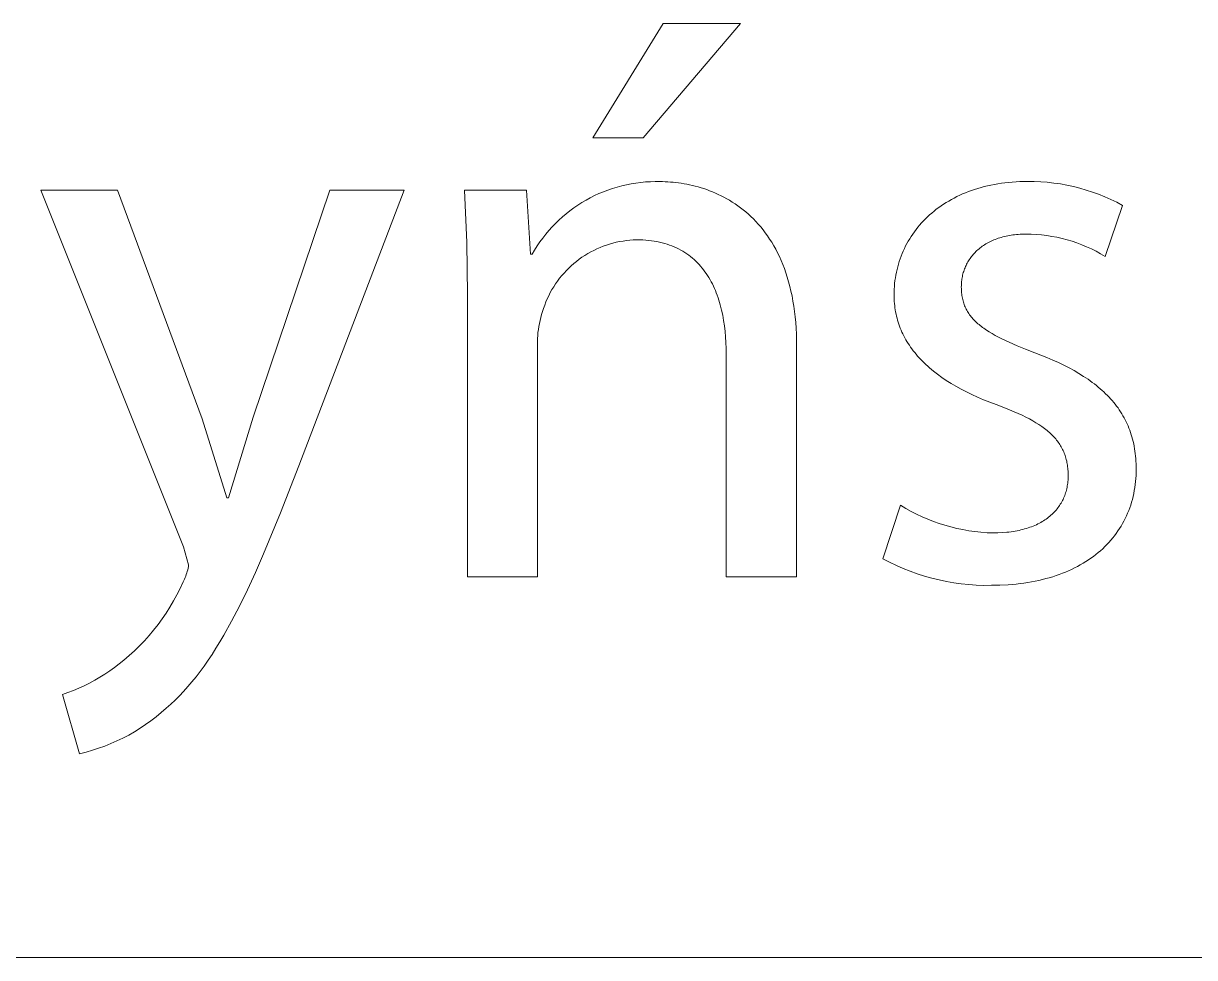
# Model space of a CAD drawing. Header units: millimetres. Extents: x -987 to 2591, y -102 to 2398.
# Drawn here: x 2066.8 to 2119.3, y -101.8 to -59.9 of the extents above; entities that cross this region are included whole.
import ezdxf

# ---------------------------------------------------------------- set-up
doc = ezdxf.new("R2010")
doc.units = ezdxf.units.MM
doc.header["$MEASUREMENT"] = 0
doc.layers.add('Domyślny', color=7, linetype='Continuous', true_color=0x000000)

msp = doc.modelspace()

# ---------------------------------------------------------------- linework, layer by layer
at = {"layer": 'Domyślny', "color": 18, "lineweight": 15, "true_color": 0x000000}
for p, q in [((2092.368, -65.061), (2095.525, -59.938)), ((2098.992, -59.938), (2094.632, -65.061)), ((2095.525, -59.938), (2098.992, -59.938)), ((2094.632, -65.061), (2092.368, -65.061)), ((2093.667, -67.216), (2093.878, -67.167)), ((2093.878, -67.167), (2094.09, -67.125)), ((2094.09, -67.125), (2094.304, -67.09)), ((2094.304, -67.09), (2094.518, -67.063)), ((2094.518, -67.063), (2094.734, -67.043)), ((2094.734, -67.043), (2094.95, -67.03)), ((2094.95, -67.03), (2095.166, -67.025)), ((2095.166, -67.025), (2095.383, -67.027)), ((2095.383, -67.027), (2095.496, -67.028)), ((2095.496, -67.028), (2095.611, -67.031)), ((2095.611, -67.031), (2095.728, -67.037)), ((2095.728, -67.037), (2095.846, -67.045)), ((2095.846, -67.045), (2095.966, -67.055)), ((2095.966, -67.055), (2096.087, -67.067)), ((2096.087, -67.067), (2096.21, -67.082)), ((2096.21, -67.082), (2096.333, -67.1)), ((2096.333, -67.1), (2096.458, -67.121)), ((2096.458, -67.121), (2096.583, -67.144)), ((2096.583, -67.144), (2096.71, -67.17)), ((2096.71, -67.17), (2096.837, -67.198)), ((2110.067, -67.216), (2110.218, -67.183)), ((2110.218, -67.183), (2110.371, -67.153)), ((2110.371, -67.153), (2110.527, -67.125)), ((2110.527, -67.125), (2110.685, -67.101)), ((2110.685, -67.101), (2110.845, -67.08)), ((2110.845, -67.08), (2111.008, -67.062)), ((2111.008, -67.062), (2111.173, -67.048)), ((2111.173, -67.048), (2111.34, -67.036)), ((2111.34, -67.036), (2111.509, -67.028)), ((2111.509, -67.028), (2111.681, -67.023)), ((2111.681, -67.023), (2111.854, -67.021)), ((2111.854, -67.021), (2112.151, -67.024)), ((2112.151, -67.024), (2112.447, -67.036)), ((2112.447, -67.036), (2112.742, -67.059)), ((2112.742, -67.059), (2113.037, -67.091)), ((2113.037, -67.091), (2113.33, -67.134)), ((2113.33, -67.134), (2113.622, -67.187)), ((2113.622, -67.187), (2113.912, -67.249)), ((2074.025, -83.397), (2067.627, -67.408)), ((2067.627, -67.408), (2071.058, -67.408)), ((2071.058, -67.408), (2074.859, -77.654)), ((2077.146, -77.583), (2080.589, -67.408)), ((2083.913, -67.408), (2079.195, -79.763)), ((2080.589, -67.408), (2083.913, -67.408)), ((2086.725, -69.754), (2086.614, -67.408)), ((2086.614, -67.408), (2089.402, -67.408)), ((2089.402, -67.408), (2089.581, -70.28)), ((2092.255, -67.753), (2092.448, -67.656)), ((2092.448, -67.656), (2092.645, -67.565)), ((2092.645, -67.565), (2092.844, -67.482)), ((2092.844, -67.482), (2093.047, -67.405)), ((2093.047, -67.405), (2093.251, -67.335)), ((2093.251, -67.335), (2093.458, -67.272)), ((2093.458, -67.272), (2093.667, -67.216)), ((2096.837, -67.198), (2096.964, -67.23)), ((2096.964, -67.23), (2097.093, -67.265)), ((2097.093, -67.265), (2097.221, -67.302)), ((2097.221, -67.302), (2097.35, -67.343)), ((2097.35, -67.343), (2097.478, -67.388)), ((2097.478, -67.388), (2097.607, -67.435)), ((2097.607, -67.435), (2097.736, -67.486)), ((2097.736, -67.486), (2097.864, -67.54)), ((2097.864, -67.54), (2097.992, -67.598)), ((2097.992, -67.598), (2098.119, -67.659)), ((2098.119, -67.659), (2098.246, -67.724)), ((2108.564, -67.763), (2108.688, -67.7)), ((2108.688, -67.7), (2108.815, -67.64)), ((2108.815, -67.64), (2108.944, -67.582)), ((2108.944, -67.582), (2109.076, -67.527)), ((2109.076, -67.527), (2109.21, -67.474)), ((2109.21, -67.474), (2109.347, -67.424)), ((2109.347, -67.424), (2109.486, -67.377)), ((2109.486, -67.377), (2109.627, -67.332)), ((2109.627, -67.332), (2109.771, -67.291)), ((2109.771, -67.291), (2109.918, -67.252)), ((2109.918, -67.252), (2110.067, -67.216)), ((2113.912, -67.249), (2114.199, -67.321)), ((2114.199, -67.321), (2114.484, -67.403)), ((2114.484, -67.403), (2114.766, -67.495)), ((2114.766, -67.495), (2115.044, -67.596)), ((2115.044, -67.596), (2115.319, -67.707)), ((2115.319, -67.707), (2115.59, -67.826)), ((2091.344, -68.333), (2091.518, -68.205)), ((2091.518, -68.205), (2091.696, -68.083)), ((2091.696, -68.083), (2091.879, -67.967)), ((2091.879, -67.967), (2092.065, -67.857)), ((2092.065, -67.857), (2092.255, -67.753)), ((2098.246, -67.724), (2098.372, -67.793)), ((2098.372, -67.793), (2098.498, -67.866)), ((2098.498, -67.866), (2098.622, -67.942)), ((2098.622, -67.942), (2098.746, -68.022)), ((2098.746, -68.022), (2098.868, -68.106)), ((2098.868, -68.106), (2098.989, -68.195)), ((2098.989, -68.195), (2099.108, -68.287)), ((2107.767, -68.269), (2107.873, -68.19)), ((2107.873, -68.19), (2107.982, -68.113)), ((2107.982, -68.113), (2108.093, -68.038)), ((2108.093, -68.038), (2108.207, -67.966)), ((2108.207, -67.966), (2108.323, -67.896)), ((2108.323, -67.896), (2108.442, -67.828)), ((2108.442, -67.828), (2108.564, -67.763)), ((2116.12, -68.093), (2115.333, -70.381)), ((2115.59, -67.826), (2115.857, -67.955)), ((2115.857, -67.955), (2116.12, -68.093)), ((2090.693, -68.903), (2090.848, -68.753)), ((2090.848, -68.753), (2091.009, -68.607)), ((2091.009, -68.607), (2091.174, -68.468)), ((2091.174, -68.468), (2091.344, -68.333)), ((2099.108, -68.287), (2099.226, -68.384)), ((2099.226, -68.384), (2099.342, -68.485)), ((2099.342, -68.485), (2099.457, -68.59)), ((2099.457, -68.59), (2099.57, -68.7)), ((2099.57, -68.7), (2099.68, -68.815)), ((2107.189, -68.788), (2107.278, -68.696)), ((2107.278, -68.696), (2107.371, -68.607)), ((2107.371, -68.607), (2107.466, -68.519)), ((2107.466, -68.519), (2107.564, -68.434)), ((2107.564, -68.434), (2107.664, -68.35)), ((2107.664, -68.35), (2107.767, -68.269)), ((2090.259, -69.386), (2090.398, -69.22)), ((2090.398, -69.22), (2090.543, -69.059)), ((2090.543, -69.059), (2090.693, -68.903)), ((2099.68, -68.815), (2099.789, -68.933)), ((2099.789, -68.933), (2099.895, -69.057)), ((2099.895, -69.057), (2099.999, -69.185)), ((2099.999, -69.185), (2100.101, -69.318)), ((2106.71, -69.376), (2106.783, -69.274)), ((2106.783, -69.274), (2106.858, -69.173)), ((2106.858, -69.173), (2106.937, -69.074)), ((2106.937, -69.074), (2107.018, -68.977)), ((2107.018, -68.977), (2107.102, -68.881)), ((2107.102, -68.881), (2107.189, -68.788)), ((2086.757, -72.102), (2086.725, -69.754)), ((2089.877, -69.91), (2089.998, -69.731)), ((2089.998, -69.731), (2090.126, -69.556)), ((2090.126, -69.556), (2090.259, -69.386)), ((2093.273, -69.784), (2093.125, -69.825)), ((2093.422, -69.747), (2093.273, -69.784)), ((2093.572, -69.716), (2093.422, -69.747)), ((2093.723, -69.689), (2093.572, -69.716)), ((2093.875, -69.668), (2093.723, -69.689)), ((2094.028, -69.652), (2093.875, -69.668)), ((2094.181, -69.642), (2094.028, -69.652)), ((2094.334, -69.636), (2094.181, -69.642)), ((2094.472, -69.638), (2094.334, -69.636)), ((2094.608, -69.643), (2094.472, -69.638)), ((2094.74, -69.651), (2094.608, -69.643)), ((2094.87, -69.663), (2094.74, -69.651)), ((2094.997, -69.678), (2094.87, -69.663)), ((2095.121, -69.696), (2094.997, -69.678)), ((2095.243, -69.718), (2095.121, -69.696)), ((2095.362, -69.742), (2095.243, -69.718)), ((2095.478, -69.77), (2095.362, -69.742)), ((2095.591, -69.8), (2095.478, -69.77)), ((2095.702, -69.834), (2095.591, -69.8)), ((2100.101, -69.318), (2100.2, -69.456)), ((2100.2, -69.456), (2100.296, -69.599)), ((2100.296, -69.599), (2100.39, -69.746)), ((2100.39, -69.746), (2100.481, -69.899)), ((2106.391, -69.912), (2106.449, -69.802)), ((2106.449, -69.802), (2106.51, -69.693)), ((2106.51, -69.693), (2106.574, -69.586)), ((2106.574, -69.586), (2106.64, -69.48)), ((2106.64, -69.48), (2106.71, -69.376)), ((2110.045, -69.788), (2109.989, -69.821)), ((2110.102, -69.756), (2110.045, -69.788)), ((2110.161, -69.726), (2110.102, -69.756)), ((2110.221, -69.697), (2110.161, -69.726)), ((2110.283, -69.668), (2110.221, -69.697)), ((2110.345, -69.641), (2110.283, -69.668)), ((2110.409, -69.616), (2110.345, -69.641)), ((2110.475, -69.591), (2110.409, -69.616)), ((2110.541, -69.568), (2110.475, -69.591)), ((2110.609, -69.546), (2110.541, -69.568)), ((2110.679, -69.525), (2110.609, -69.546)), ((2110.749, -69.506), (2110.679, -69.525)), ((2110.821, -69.488), (2110.749, -69.506)), ((2110.894, -69.471), (2110.821, -69.488)), ((2110.969, -69.455), (2110.894, -69.471)), ((2111.045, -69.441), (2110.969, -69.455)), ((2111.122, -69.429), (2111.045, -69.441)), ((2111.2, -69.417), (2111.122, -69.429)), ((2111.279, -69.408), (2111.2, -69.417)), ((2111.36, -69.399), (2111.279, -69.408)), ((2111.442, -69.392), (2111.36, -69.399)), ((2111.525, -69.387), (2111.442, -69.392)), ((2111.61, -69.383), (2111.525, -69.387)), ((2111.696, -69.381), (2111.61, -69.383)), ((2111.783, -69.38), (2111.696, -69.381)), ((2112.016, -69.384), (2111.783, -69.38)), ((2112.25, -69.396), (2112.016, -69.384)), ((2112.482, -69.416), (2112.25, -69.396)), ((2112.714, -69.444), (2112.482, -69.416)), ((2112.945, -69.48), (2112.714, -69.444)), ((2113.174, -69.523), (2112.945, -69.48)), ((2113.402, -69.575), (2113.174, -69.523)), ((2113.627, -69.634), (2113.402, -69.575)), ((2113.851, -69.702), (2113.627, -69.634)), ((2114.072, -69.777), (2113.851, -69.702)), ((2114.291, -69.859), (2114.072, -69.777)), ((2089.581, -70.28), (2089.652, -70.28)), ((2089.652, -70.28), (2089.761, -70.093)), ((2089.761, -70.093), (2089.877, -69.91)), ((2092.013, -70.334), (2091.885, -70.419)), ((2092.144, -70.254), (2092.013, -70.334)), ((2092.277, -70.179), (2092.144, -70.254)), ((2092.413, -70.108), (2092.277, -70.179)), ((2092.552, -70.041), (2092.413, -70.108)), ((2092.692, -69.98), (2092.552, -70.041)), ((2092.835, -69.924), (2092.692, -69.98)), ((2092.979, -69.872), (2092.835, -69.924)), ((2093.125, -69.825), (2092.979, -69.872)), ((2095.811, -69.87), (2095.702, -69.834)), ((2095.916, -69.91), (2095.811, -69.87)), ((2096.019, -69.952), (2095.916, -69.91)), ((2096.12, -69.997), (2096.019, -69.952)), ((2096.218, -70.045), (2096.12, -69.997)), ((2096.313, -70.095), (2096.218, -70.045)), ((2096.406, -70.148), (2096.313, -70.095)), ((2096.497, -70.204), (2096.406, -70.148)), ((2096.585, -70.263), (2096.497, -70.204)), ((2096.671, -70.324), (2096.585, -70.263)), ((2096.754, -70.388), (2096.671, -70.324)), ((2100.481, -69.899), (2100.568, -70.057)), ((2100.568, -70.057), (2100.653, -70.22)), ((2100.653, -70.22), (2100.734, -70.389)), ((2106.189, -70.368), (2106.235, -70.252)), ((2106.235, -70.252), (2106.284, -70.137)), ((2106.284, -70.137), (2106.336, -70.024)), ((2106.336, -70.024), (2106.391, -69.912)), ((2109.383, -70.337), (2109.346, -70.383)), ((2109.422, -70.292), (2109.383, -70.337)), ((2109.461, -70.247), (2109.422, -70.292)), ((2109.502, -70.204), (2109.461, -70.247)), ((2109.545, -70.161), (2109.502, -70.204)), ((2109.589, -70.119), (2109.545, -70.161)), ((2109.634, -70.079), (2109.589, -70.119)), ((2109.681, -70.039), (2109.634, -70.079)), ((2109.729, -70), (2109.681, -70.039)), ((2109.778, -69.962), (2109.729, -70)), ((2109.829, -69.925), (2109.778, -69.962)), ((2109.881, -69.889), (2109.829, -69.925)), ((2109.934, -69.854), (2109.881, -69.889)), ((2109.989, -69.821), (2109.934, -69.854)), ((2114.506, -69.949), (2114.291, -69.859)), ((2114.718, -70.046), (2114.506, -69.949)), ((2114.927, -70.151), (2114.718, -70.046)), ((2115.132, -70.262), (2114.927, -70.151)), ((2115.333, -70.381), (2115.132, -70.262)), ((2091.404, -70.799), (2091.292, -70.904)), ((2091.519, -70.698), (2091.404, -70.799)), ((2091.638, -70.6), (2091.519, -70.698)), ((2091.76, -70.507), (2091.638, -70.6)), ((2091.885, -70.419), (2091.76, -70.507)), ((2096.835, -70.454), (2096.754, -70.388)), ((2096.913, -70.522), (2096.835, -70.454)), ((2096.989, -70.593), (2096.913, -70.522)), ((2097.063, -70.666), (2096.989, -70.593)), ((2097.135, -70.742), (2097.063, -70.666)), ((2097.204, -70.819), (2097.135, -70.742)), ((2097.271, -70.899), (2097.204, -70.819)), ((2100.734, -70.389), (2100.812, -70.562)), ((2100.812, -70.562), (2100.886, -70.741)), ((2100.886, -70.741), (2100.957, -70.926)), ((2106.005, -70.966), (2106.036, -70.844)), ((2106.036, -70.844), (2106.069, -70.723)), ((2106.069, -70.723), (2106.106, -70.604)), ((2106.106, -70.604), (2106.146, -70.485)), ((2106.146, -70.485), (2106.189, -70.368)), ((2109.077, -70.833), (2109.054, -70.886)), ((2109.101, -70.78), (2109.077, -70.833)), ((2109.127, -70.728), (2109.101, -70.78)), ((2109.154, -70.676), (2109.127, -70.728)), ((2109.183, -70.626), (2109.154, -70.676)), ((2109.213, -70.576), (2109.183, -70.626)), ((2109.244, -70.526), (2109.213, -70.576)), ((2109.277, -70.478), (2109.244, -70.526)), ((2109.311, -70.43), (2109.277, -70.478)), ((2109.346, -70.383), (2109.311, -70.43)), ((2090.882, -71.36), (2090.79, -71.483)), ((2090.979, -71.241), (2090.882, -71.36)), ((2091.079, -71.125), (2090.979, -71.241)), ((2091.184, -71.013), (2091.079, -71.125)), ((2091.292, -70.904), (2091.184, -71.013)), ((2097.336, -70.982), (2097.271, -70.899)), ((2097.398, -71.066), (2097.336, -70.982)), ((2097.458, -71.152), (2097.398, -71.066)), ((2097.517, -71.241), (2097.458, -71.152)), ((2097.573, -71.331), (2097.517, -71.241)), ((2097.626, -71.423), (2097.573, -71.331)), ((2100.957, -70.926), (2101.024, -71.116)), ((2101.024, -71.116), (2101.087, -71.312)), ((2101.087, -71.312), (2101.146, -71.514)), ((2105.915, -71.465), (2105.932, -71.339)), ((2105.932, -71.339), (2105.954, -71.213)), ((2105.954, -71.213), (2105.978, -71.089)), ((2105.978, -71.089), (2106.005, -70.966)), ((2108.915, -71.392), (2108.907, -71.451)), ((2108.924, -71.334), (2108.915, -71.392)), ((2108.936, -71.276), (2108.924, -71.334)), ((2108.948, -71.219), (2108.936, -71.276)), ((2108.962, -71.162), (2108.948, -71.219)), ((2108.978, -71.106), (2108.962, -71.162)), ((2108.995, -71.05), (2108.978, -71.106)), ((2109.013, -70.995), (2108.995, -71.05)), ((2109.033, -70.94), (2109.013, -70.995)), ((2109.054, -70.886), (2109.033, -70.94)), ((2090.539, -71.869), (2090.465, -72.003)), ((2090.619, -71.737), (2090.539, -71.869)), ((2090.702, -71.609), (2090.619, -71.737)), ((2090.79, -71.483), (2090.702, -71.609)), ((2097.678, -71.518), (2097.626, -71.423)), ((2097.728, -71.614), (2097.678, -71.518)), ((2097.775, -71.712), (2097.728, -71.614)), ((2097.821, -71.812), (2097.775, -71.712)), ((2097.864, -71.913), (2097.821, -71.812)), ((2097.905, -72.016), (2097.864, -71.913)), ((2101.146, -71.514), (2101.201, -71.721)), ((2101.201, -71.721), (2101.252, -71.934)), ((2105.875, -71.978), (2105.88, -71.848)), ((2105.88, -71.848), (2105.888, -71.72)), ((2105.888, -71.72), (2105.9, -71.592)), ((2105.9, -71.592), (2105.915, -71.465)), ((2108.889, -71.69), (2108.888, -71.751)), ((2108.888, -71.751), (2108.889, -71.817)), ((2108.891, -71.63), (2108.889, -71.69)), ((2108.889, -71.817), (2108.891, -71.883)), ((2108.895, -71.57), (2108.891, -71.63)), ((2108.891, -71.883), (2108.895, -71.947)), ((2108.9, -71.51), (2108.895, -71.57)), ((2108.907, -71.451), (2108.9, -71.51)), ((2086.757, -84.743), (2086.757, -72.102)), ((2090.269, -72.419), (2090.213, -72.562)), ((2090.329, -72.278), (2090.269, -72.419)), ((2090.395, -72.139), (2090.329, -72.278)), ((2090.465, -72.003), (2090.395, -72.139)), ((2097.945, -72.121), (2097.905, -72.016)), ((2097.982, -72.228), (2097.945, -72.121)), ((2098.018, -72.336), (2097.982, -72.228)), ((2098.051, -72.445), (2098.018, -72.336)), ((2101.252, -71.934), (2101.299, -72.153)), ((2101.299, -72.153), (2101.341, -72.378)), ((2101.341, -72.378), (2101.379, -72.609)), ((2105.874, -72.108), (2105.875, -71.978)), ((2105.875, -72.205), (2105.874, -72.108)), ((2105.878, -72.302), (2105.875, -72.205)), ((2105.883, -72.397), (2105.878, -72.302)), ((2105.891, -72.493), (2105.883, -72.397)), ((2108.895, -71.947), (2108.9, -72.01)), ((2108.9, -72.01), (2108.907, -72.072)), ((2108.907, -72.072), (2108.915, -72.133)), ((2108.915, -72.133), (2108.925, -72.194)), ((2108.925, -72.194), (2108.936, -72.253)), ((2108.936, -72.253), (2108.949, -72.311)), ((2108.949, -72.311), (2108.964, -72.368)), ((2108.964, -72.368), (2108.98, -72.424)), ((2108.98, -72.424), (2108.997, -72.48)), ((2090.117, -72.853), (2090.075, -72.983)), ((2090.162, -72.707), (2090.117, -72.853)), ((2090.213, -72.562), (2090.162, -72.707)), ((2098.083, -72.556), (2098.051, -72.445)), ((2098.113, -72.669), (2098.083, -72.556)), ((2098.141, -72.783), (2098.113, -72.669)), ((2098.191, -73.014), (2098.141, -72.783)), ((2101.379, -72.609), (2101.412, -72.846)), ((2101.412, -72.846), (2101.44, -73.09)), ((2105.901, -72.588), (2105.891, -72.493)), ((2105.913, -72.682), (2105.901, -72.588)), ((2105.927, -72.775), (2105.913, -72.682)), ((2105.943, -72.868), (2105.927, -72.775)), ((2105.962, -72.961), (2105.943, -72.868)), ((2105.982, -73.053), (2105.962, -72.961)), ((2108.997, -72.48), (2109.017, -72.534)), ((2109.017, -72.534), (2109.037, -72.588)), ((2109.037, -72.588), (2109.06, -72.641)), ((2109.06, -72.641), (2109.083, -72.693)), ((2109.083, -72.693), (2109.109, -72.745)), ((2109.109, -72.745), (2109.136, -72.795)), ((2109.136, -72.795), (2109.164, -72.845)), ((2109.164, -72.845), (2109.195, -72.894)), ((2109.195, -72.894), (2109.226, -72.943)), ((2109.226, -72.943), (2109.26, -72.99)), ((2089.974, -73.38), (2089.949, -73.514)), ((2090.003, -73.246), (2089.974, -73.38)), ((2090.037, -73.114), (2090.003, -73.246)), ((2090.075, -72.983), (2090.037, -73.114)), ((2098.234, -73.251), (2098.191, -73.014)), ((2098.27, -73.493), (2098.234, -73.251)), ((2098.299, -73.739), (2098.27, -73.493)), ((2101.44, -73.09), (2101.464, -73.339)), ((2101.464, -73.339), (2101.482, -73.595)), ((2106.005, -73.144), (2105.982, -73.053)), ((2106.03, -73.235), (2106.005, -73.144)), ((2106.058, -73.325), (2106.03, -73.235)), ((2106.087, -73.415), (2106.058, -73.325)), ((2106.119, -73.504), (2106.087, -73.415)), ((2109.26, -72.99), (2109.295, -73.038)), ((2109.295, -73.038), (2109.331, -73.084)), ((2109.331, -73.084), (2109.37, -73.13)), ((2109.37, -73.13), (2109.41, -73.175)), ((2109.41, -73.175), (2109.451, -73.22)), ((2109.451, -73.22), (2109.494, -73.264)), ((2109.494, -73.264), (2109.539, -73.308)), ((2109.539, -73.308), (2109.585, -73.352)), ((2109.585, -73.352), (2109.633, -73.394)), ((2109.633, -73.394), (2109.683, -73.437)), ((2109.683, -73.437), (2109.735, -73.479)), ((2109.735, -73.479), (2109.788, -73.52)), ((2089.9, -73.921), (2089.892, -74.057)), ((2089.912, -73.785), (2089.9, -73.921)), ((2089.928, -73.649), (2089.912, -73.785)), ((2089.949, -73.514), (2089.928, -73.649)), ((2098.321, -73.989), (2098.299, -73.739)), ((2098.337, -74.242), (2098.321, -73.989)), ((2101.482, -73.595), (2101.495, -73.858)), ((2101.495, -73.858), (2101.503, -74.126)), ((2106.153, -73.592), (2106.119, -73.504)), ((2106.189, -73.68), (2106.153, -73.592)), ((2106.227, -73.767), (2106.189, -73.68)), ((2106.268, -73.854), (2106.227, -73.767)), ((2106.311, -73.94), (2106.268, -73.854)), ((2106.356, -74.025), (2106.311, -73.94)), ((2109.788, -73.52), (2109.842, -73.561)), ((2109.842, -73.561), (2109.899, -73.602)), ((2109.899, -73.602), (2110.016, -73.683)), ((2110.016, -73.683), (2110.141, -73.763)), ((2110.141, -73.763), (2110.272, -73.841)), ((2110.272, -73.841), (2110.41, -73.919)), ((2110.41, -73.919), (2110.555, -73.996)), ((2110.555, -73.996), (2110.707, -74.073)), ((2089.892, -74.057), (2089.889, -74.194)), ((2089.889, -74.194), (2089.89, -74.33)), ((2089.89, -74.33), (2089.89, -84.743)), ((2098.346, -74.499), (2098.337, -74.242)), ((2098.349, -74.759), (2098.346, -74.499)), ((2101.503, -74.126), (2101.506, -74.402)), ((2101.506, -74.402), (2101.506, -84.743)), ((2106.403, -74.11), (2106.356, -74.025)), ((2106.453, -74.194), (2106.403, -74.11)), ((2106.505, -74.277), (2106.453, -74.194)), ((2106.559, -74.36), (2106.505, -74.277)), ((2106.615, -74.442), (2106.559, -74.36)), ((2106.673, -74.523), (2106.615, -74.442)), ((2106.734, -74.604), (2106.673, -74.523)), ((2110.707, -74.073), (2111.032, -74.226)), ((2111.032, -74.226), (2111.385, -74.38)), ((2111.385, -74.38), (2111.766, -74.535)), ((2111.766, -74.535), (2112.176, -74.694)), ((2098.349, -84.743), (2098.349, -74.759)), ((2106.797, -74.684), (2106.734, -74.604)), ((2106.862, -74.763), (2106.797, -74.684)), ((2106.93, -74.842), (2106.862, -74.763)), ((2107, -74.92), (2106.93, -74.842)), ((2107.072, -74.997), (2107, -74.92)), ((2107.146, -75.074), (2107.072, -74.997)), ((2112.176, -74.694), (2112.454, -74.801)), ((2112.454, -74.801), (2112.724, -74.91)), ((2112.724, -74.91), (2112.985, -75.023)), ((2112.985, -75.023), (2113.237, -75.137)), ((2107.223, -75.15), (2107.146, -75.074)), ((2107.301, -75.225), (2107.223, -75.15)), ((2107.383, -75.299), (2107.301, -75.225)), ((2107.466, -75.373), (2107.383, -75.299)), ((2107.552, -75.446), (2107.466, -75.373)), ((2107.64, -75.518), (2107.552, -75.446)), ((2107.823, -75.66), (2107.64, -75.518)), ((2113.237, -75.137), (2113.481, -75.255)), ((2113.481, -75.255), (2113.715, -75.375)), ((2113.715, -75.375), (2113.941, -75.498)), ((2113.941, -75.498), (2114.159, -75.625)), ((2108.015, -75.8), (2107.823, -75.66)), ((2108.216, -75.936), (2108.015, -75.8)), ((2108.427, -76.069), (2108.216, -75.936)), ((2108.647, -76.199), (2108.427, -76.069)), ((2114.159, -75.625), (2114.367, -75.754)), ((2114.367, -75.754), (2114.567, -75.887)), ((2114.567, -75.887), (2114.758, -76.024)), ((2114.758, -76.024), (2114.851, -76.093)), ((2114.851, -76.093), (2114.941, -76.164)), ((2108.876, -76.326), (2108.647, -76.199)), ((2109.115, -76.449), (2108.876, -76.326)), ((2109.363, -76.569), (2109.115, -76.449)), ((2109.62, -76.686), (2109.363, -76.569)), ((2114.941, -76.164), (2115.029, -76.235)), ((2115.029, -76.235), (2115.114, -76.307)), ((2115.114, -76.307), (2115.198, -76.381)), ((2115.198, -76.381), (2115.279, -76.455)), ((2115.279, -76.455), (2115.358, -76.53)), ((2115.358, -76.53), (2115.435, -76.606)), ((2115.435, -76.606), (2115.509, -76.684)), ((2109.887, -76.8), (2109.62, -76.686)), ((2110.163, -76.91), (2109.887, -76.8)), ((2110.449, -77.017), (2110.163, -76.91)), ((2110.87, -77.177), (2110.449, -77.017)), ((2115.509, -76.684), (2115.582, -76.762)), ((2115.582, -76.762), (2115.652, -76.842)), ((2115.652, -76.842), (2115.72, -76.922)), ((2115.72, -76.922), (2115.786, -77.004)), ((2115.786, -77.004), (2115.85, -77.086)), ((2115.85, -77.086), (2115.911, -77.17)), ((2074.859, -77.654), (2075.967, -81.204)), ((2076.038, -81.204), (2077.146, -77.583)), ((2111.258, -77.338), (2110.87, -77.177)), ((2111.44, -77.419), (2111.258, -77.338)), ((2111.614, -77.5), (2111.44, -77.419)), ((2111.78, -77.582), (2111.614, -77.5)), ((2111.938, -77.665), (2111.78, -77.582)), ((2112.089, -77.748), (2111.938, -77.665)), ((2115.911, -77.17), (2115.97, -77.255)), ((2115.97, -77.255), (2116.027, -77.341)), ((2116.027, -77.341), (2116.082, -77.428)), ((2116.082, -77.428), (2116.134, -77.517)), ((2116.134, -77.517), (2116.185, -77.606)), ((2116.185, -77.606), (2116.233, -77.697)), ((2112.232, -77.833), (2112.089, -77.748)), ((2112.368, -77.918), (2112.232, -77.833)), ((2112.496, -78.005), (2112.368, -77.918)), ((2112.558, -78.049), (2112.496, -78.005)), ((2112.617, -78.093), (2112.558, -78.049)), ((2112.675, -78.138), (2112.617, -78.093)), ((2112.732, -78.183), (2112.675, -78.138)), ((2112.786, -78.228), (2112.732, -78.183)), ((2116.233, -77.697), (2116.279, -77.789)), ((2116.279, -77.789), (2116.322, -77.883)), ((2116.322, -77.883), (2116.364, -77.977)), ((2116.364, -77.977), (2116.403, -78.073)), ((2116.403, -78.073), (2116.44, -78.17)), ((2116.44, -78.17), (2116.475, -78.268)), ((2112.839, -78.274), (2112.786, -78.228)), ((2112.889, -78.321), (2112.839, -78.274)), ((2112.939, -78.368), (2112.889, -78.321)), ((2112.986, -78.415), (2112.939, -78.368)), ((2113.032, -78.463), (2112.986, -78.415)), ((2113.076, -78.511), (2113.032, -78.463)), ((2113.118, -78.56), (2113.076, -78.511)), ((2113.159, -78.609), (2113.118, -78.56)), ((2113.198, -78.659), (2113.159, -78.609)), ((2113.236, -78.71), (2113.198, -78.659)), ((2113.271, -78.761), (2113.236, -78.71)), ((2116.475, -78.268), (2116.507, -78.368)), ((2116.507, -78.368), (2116.537, -78.469)), ((2116.537, -78.469), (2116.565, -78.572)), ((2116.565, -78.572), (2116.591, -78.675)), ((2116.591, -78.675), (2116.615, -78.781)), ((2113.306, -78.812), (2113.271, -78.761)), ((2113.338, -78.865), (2113.306, -78.812)), ((2113.369, -78.918), (2113.338, -78.865)), ((2113.399, -78.971), (2113.369, -78.918)), ((2113.427, -79.026), (2113.399, -78.971)), ((2113.453, -79.081), (2113.427, -79.026)), ((2113.478, -79.137), (2113.453, -79.081)), ((2113.501, -79.193), (2113.478, -79.137)), ((2113.523, -79.25), (2113.501, -79.193)), ((2113.543, -79.308), (2113.523, -79.25)), ((2116.615, -78.781), (2116.636, -78.887)), ((2116.636, -78.887), (2116.655, -78.995)), ((2116.655, -78.995), (2116.672, -79.105)), ((2116.672, -79.105), (2116.687, -79.215)), ((2116.687, -79.215), (2116.699, -79.328)), ((2079.195, -79.763), (2078.378, -81.863)), ((2113.562, -79.367), (2113.543, -79.308)), ((2113.579, -79.427), (2113.562, -79.367)), ((2113.595, -79.487), (2113.579, -79.427)), ((2113.61, -79.548), (2113.595, -79.487)), ((2113.623, -79.61), (2113.61, -79.548)), ((2113.634, -79.673), (2113.623, -79.61)), ((2113.644, -79.737), (2113.634, -79.673)), ((2113.653, -79.802), (2113.644, -79.737)), ((2116.699, -79.328), (2116.709, -79.442)), ((2116.709, -79.442), (2116.717, -79.557)), ((2116.717, -79.557), (2116.723, -79.674)), ((2116.723, -79.674), (2116.726, -79.792)), ((2116.726, -79.792), (2116.727, -79.912)), ((2113.661, -79.867), (2113.653, -79.802)), ((2113.667, -79.934), (2113.661, -79.867)), ((2113.671, -80.001), (2113.667, -79.934)), ((2113.675, -80.07), (2113.671, -80.001)), ((2113.674, -80.342), (2113.676, -80.276)), ((2113.677, -80.139), (2113.675, -80.07)), ((2113.676, -80.276), (2113.677, -80.21)), ((2113.677, -80.21), (2113.677, -80.139)), ((2116.72, -80.194), (2116.711, -80.333)), ((2116.725, -80.054), (2116.72, -80.194)), ((2116.727, -79.912), (2116.725, -80.054)), ((2113.598, -80.851), (2113.613, -80.789)), ((2113.613, -80.789), (2113.627, -80.727)), ((2113.627, -80.727), (2113.639, -80.664)), ((2113.639, -80.664), (2113.649, -80.6)), ((2113.649, -80.6), (2113.658, -80.537)), ((2113.658, -80.537), (2113.665, -80.472)), ((2113.665, -80.472), (2113.67, -80.407)), ((2113.67, -80.407), (2113.674, -80.342)), ((2116.665, -80.742), (2116.642, -80.876)), ((2116.684, -80.607), (2116.665, -80.742)), ((2116.699, -80.471), (2116.684, -80.607)), ((2116.711, -80.333), (2116.699, -80.471)), ((2075.967, -81.204), (2076.038, -81.204)), ((2113.39, -81.377), (2113.42, -81.322)), ((2113.42, -81.322), (2113.448, -81.265)), ((2113.448, -81.265), (2113.474, -81.208)), ((2113.474, -81.208), (2113.499, -81.15)), ((2113.499, -81.15), (2113.522, -81.092)), ((2113.522, -81.092), (2113.543, -81.032)), ((2113.543, -81.032), (2113.563, -80.973)), ((2113.563, -80.973), (2113.581, -80.912)), ((2113.581, -80.912), (2113.598, -80.851)), ((2116.555, -81.267), (2116.519, -81.395)), ((2116.588, -81.138), (2116.555, -81.267)), ((2116.617, -81.008), (2116.588, -81.138)), ((2116.642, -80.876), (2116.617, -81.008)), ((2078.378, -81.863), (2077.613, -83.711)), ((2105.373, -83.927), (2106.16, -81.532)), ((2106.16, -81.532), (2106.395, -81.673)), ((2106.395, -81.673), (2106.635, -81.805)), ((2106.635, -81.805), (2106.88, -81.93)), ((2112.956, -81.933), (2113.003, -81.887)), ((2113.003, -81.887), (2113.05, -81.84)), ((2113.05, -81.84), (2113.094, -81.792)), ((2113.094, -81.792), (2113.137, -81.744)), ((2113.137, -81.744), (2113.178, -81.694)), ((2113.178, -81.694), (2113.217, -81.643)), ((2113.217, -81.643), (2113.255, -81.592)), ((2113.255, -81.592), (2113.291, -81.539)), ((2113.291, -81.539), (2113.326, -81.486)), ((2113.326, -81.486), (2113.359, -81.432)), ((2113.359, -81.432), (2113.39, -81.377)), ((2116.343, -81.888), (2116.291, -82.007)), ((2116.392, -81.767), (2116.343, -81.888)), ((2116.438, -81.645), (2116.392, -81.767)), ((2116.48, -81.52), (2116.438, -81.645)), ((2116.519, -81.395), (2116.48, -81.52)), ((2106.88, -81.93), (2107.128, -82.046)), ((2107.128, -82.046), (2107.38, -82.155)), ((2107.38, -82.155), (2107.636, -82.255)), ((2107.636, -82.255), (2107.895, -82.346)), ((2107.895, -82.346), (2108.156, -82.429)), ((2112.182, -82.432), (2112.251, -82.401)), ((2112.251, -82.401), (2112.319, -82.368)), ((2112.319, -82.368), (2112.386, -82.334)), ((2112.386, -82.334), (2112.45, -82.299)), ((2112.45, -82.299), (2112.513, -82.263)), ((2112.513, -82.263), (2112.574, -82.226)), ((2112.574, -82.226), (2112.634, -82.187)), ((2112.634, -82.187), (2112.692, -82.148)), ((2112.692, -82.148), (2112.748, -82.107)), ((2112.748, -82.107), (2112.802, -82.065)), ((2112.802, -82.065), (2112.855, -82.022)), ((2112.855, -82.022), (2112.906, -81.978)), ((2112.906, -81.978), (2112.956, -81.933)), ((2116.114, -82.354), (2116.049, -82.466)), ((2116.176, -82.24), (2116.114, -82.354)), ((2116.235, -82.124), (2116.176, -82.24)), ((2116.291, -82.007), (2116.235, -82.124)), ((2108.156, -82.429), (2108.42, -82.502)), ((2108.42, -82.502), (2108.687, -82.568)), ((2108.687, -82.568), (2108.955, -82.624)), ((2108.955, -82.624), (2109.225, -82.671)), ((2109.225, -82.671), (2109.497, -82.71)), ((2109.497, -82.71), (2109.77, -82.739)), ((2109.77, -82.739), (2110.043, -82.76)), ((2110.043, -82.76), (2110.318, -82.771)), ((2110.318, -82.771), (2110.528, -82.768)), ((2110.528, -82.768), (2110.732, -82.758)), ((2110.732, -82.758), (2110.929, -82.742)), ((2110.929, -82.742), (2111.025, -82.731)), ((2111.025, -82.731), (2111.119, -82.719)), ((2111.119, -82.719), (2111.211, -82.706)), ((2111.211, -82.706), (2111.301, -82.691)), ((2111.301, -82.691), (2111.39, -82.674)), ((2111.39, -82.674), (2111.477, -82.656)), ((2111.477, -82.656), (2111.562, -82.637)), ((2111.562, -82.637), (2111.646, -82.616)), ((2111.646, -82.616), (2111.727, -82.594)), ((2111.727, -82.594), (2111.808, -82.57)), ((2111.808, -82.57), (2111.886, -82.545)), ((2111.886, -82.545), (2111.962, -82.519)), ((2111.962, -82.519), (2112.037, -82.491)), ((2112.037, -82.491), (2112.11, -82.463)), ((2112.11, -82.463), (2112.182, -82.432)), ((2115.756, -82.894), (2115.675, -82.996)), ((2115.834, -82.79), (2115.756, -82.894)), ((2115.909, -82.684), (2115.834, -82.79)), ((2115.981, -82.576), (2115.909, -82.684)), ((2116.049, -82.466), (2115.981, -82.576)), ((2074.251, -84.207), (2074.025, -83.397)), ((2115.32, -83.385), (2115.224, -83.477)), ((2115.414, -83.291), (2115.32, -83.385)), ((2115.504, -83.195), (2115.414, -83.291)), ((2115.591, -83.097), (2115.504, -83.195)), ((2115.675, -82.996), (2115.591, -83.097)), ((2077.613, -83.711), (2077.245, -84.546)), ((2105.672, -84.083), (2105.373, -83.927)), ((2114.582, -83.982), (2114.465, -84.058)), ((2114.696, -83.903), (2114.582, -83.982)), ((2114.808, -83.823), (2114.696, -83.903)), ((2114.916, -83.74), (2114.808, -83.823)), ((2115.022, -83.654), (2114.916, -83.74)), ((2115.124, -83.567), (2115.022, -83.654)), ((2115.224, -83.477), (2115.124, -83.567)), ((2074.172, -84.564), (2074.192, -84.494)), ((2074.192, -84.494), (2074.211, -84.423)), ((2074.211, -84.423), (2074.227, -84.351)), ((2074.227, -84.351), (2074.24, -84.279)), ((2074.24, -84.279), (2074.251, -84.207)), ((2105.976, -84.23), (2105.672, -84.083)), ((2106.285, -84.365), (2105.976, -84.23)), ((2106.599, -84.49), (2106.285, -84.365)), ((2106.916, -84.604), (2106.599, -84.49)), ((2113.699, -84.464), (2113.561, -84.523)), ((2113.834, -84.402), (2113.699, -84.464)), ((2113.966, -84.338), (2113.834, -84.402)), ((2114.095, -84.272), (2113.966, -84.338)), ((2114.221, -84.203), (2114.095, -84.272)), ((2114.344, -84.132), (2114.221, -84.203)), ((2114.465, -84.058), (2114.344, -84.132)), ((2073.869, -85.257), (2074.001, -84.969)), ((2074.001, -84.969), (2074.035, -84.904)), ((2074.035, -84.904), (2074.067, -84.838)), ((2074.067, -84.838), (2074.096, -84.771)), ((2074.096, -84.771), (2074.124, -84.703)), ((2074.124, -84.703), (2074.149, -84.634)), ((2074.149, -84.634), (2074.172, -84.564)), ((2077.245, -84.546), (2076.885, -85.325)), ((2089.89, -84.743), (2086.757, -84.743)), ((2101.506, -84.743), (2098.349, -84.743)), ((2107.238, -84.707), (2106.916, -84.604)), ((2107.562, -84.798), (2107.238, -84.707)), ((2107.89, -84.879), (2107.562, -84.798)), ((2108.22, -84.948), (2107.89, -84.879)), ((2108.553, -85.005), (2108.22, -84.948)), ((2108.887, -85.051), (2108.553, -85.005)), ((2111.52, -85.042), (2111.344, -85.062)), ((2111.693, -85.019), (2111.52, -85.042)), ((2111.864, -84.993), (2111.693, -85.019)), ((2112.032, -84.964), (2111.864, -84.993)), ((2112.197, -84.933), (2112.032, -84.964)), ((2112.36, -84.898), (2112.197, -84.933)), ((2112.52, -84.861), (2112.36, -84.898)), ((2112.677, -84.82), (2112.52, -84.861)), ((2112.831, -84.778), (2112.677, -84.82)), ((2112.983, -84.732), (2112.831, -84.778)), ((2113.132, -84.683), (2112.983, -84.732)), ((2113.278, -84.632), (2113.132, -84.683)), ((2113.421, -84.579), (2113.278, -84.632)), ((2113.561, -84.523), (2113.421, -84.579)), ((2073.576, -85.819), (2073.727, -85.541)), ((2073.727, -85.541), (2073.869, -85.257)), ((2076.885, -85.325), (2076.53, -86.052)), ((2109.223, -85.085), (2108.887, -85.051)), ((2109.56, -85.108), (2109.223, -85.085)), ((2109.897, -85.119), (2109.56, -85.108)), ((2110.234, -85.118), (2109.897, -85.119)), ((2110.614, -85.112), (2110.234, -85.118)), ((2110.984, -85.093), (2110.614, -85.112)), ((2111.166, -85.079), (2110.984, -85.093)), ((2111.344, -85.062), (2111.166, -85.079)), ((2073.246, -86.36), (2073.415, -86.092)), ((2073.415, -86.092), (2073.576, -85.819)), ((2076.53, -86.052), (2076.178, -86.728)), ((2073.067, -86.622), (2073.246, -86.36)), ((2072.48, -87.369), (2072.684, -87.127)), ((2072.684, -87.127), (2072.88, -86.878)), ((2072.88, -86.878), (2073.067, -86.622)), ((2076.178, -86.728), (2075.828, -87.356)), ((2072.048, -87.833), (2072.268, -87.605)), ((2072.268, -87.605), (2072.48, -87.369)), ((2075.653, -87.653), (2075.477, -87.939)), ((2075.828, -87.356), (2075.653, -87.653)), ((2071.586, -88.267), (2071.821, -88.054)), ((2071.821, -88.054), (2072.048, -87.833)), ((2075.477, -87.939), (2075.301, -88.214)), ((2070.93, -88.8), (2071.14, -88.639)), ((2071.14, -88.639), (2071.344, -88.472)), ((2071.344, -88.472), (2071.586, -88.267)), ((2075.124, -88.479), (2074.945, -88.734)), ((2075.301, -88.214), (2075.124, -88.479)), ((2070.043, -89.373), (2070.271, -89.241)), ((2070.271, -89.241), (2070.495, -89.101)), ((2070.495, -89.101), (2070.715, -88.954)), ((2070.715, -88.954), (2070.93, -88.8)), ((2074.584, -89.215), (2074.401, -89.441)), ((2074.766, -88.979), (2074.584, -89.215)), ((2074.945, -88.734), (2074.766, -88.979)), ((2069.089, -89.828), (2069.333, -89.726)), ((2069.333, -89.726), (2069.573, -89.616)), ((2069.573, -89.616), (2069.81, -89.499)), ((2069.81, -89.499), (2070.043, -89.373)), ((2074.216, -89.659), (2074.029, -89.869)), ((2074.401, -89.441), (2074.216, -89.659)), ((2068.592, -90.009), (2068.842, -89.922)), ((2069.367, -92.665), (2068.592, -90.009)), ((2068.842, -89.922), (2069.089, -89.828)), ((2073.646, -90.263), (2073.45, -90.449)), ((2073.839, -90.07), (2073.646, -90.263)), ((2074.029, -89.869), (2073.839, -90.07)), ((2073.25, -90.628), (2073.028, -90.823)), ((2073.45, -90.449), (2073.25, -90.628)), ((2072.565, -91.19), (2072.324, -91.362)), ((2072.8, -91.011), (2072.565, -91.19)), ((2073.028, -90.823), (2072.8, -91.011)), ((2071.569, -91.826), (2071.308, -91.963)), ((2071.826, -91.68), (2071.569, -91.826)), ((2072.078, -91.525), (2071.826, -91.68)), ((2072.324, -91.362), (2072.078, -91.525)), ((2070.496, -92.321), (2070.219, -92.421)), ((2070.771, -92.211), (2070.496, -92.321)), ((2071.041, -92.092), (2070.771, -92.211)), ((2071.308, -91.963), (2071.041, -92.092)), ((2069.653, -92.594), (2069.367, -92.665)), ((2069.937, -92.512), (2069.653, -92.594)), ((2070.219, -92.421), (2069.937, -92.512)), ((2587.303, -101.8), (-987.026, -101.8)), ((2587.303, -101.8), (1238.647, -101.8))]:
    msp.add_line(p, q, dxfattribs=at)

doc.saveas('drawing.dxf')
